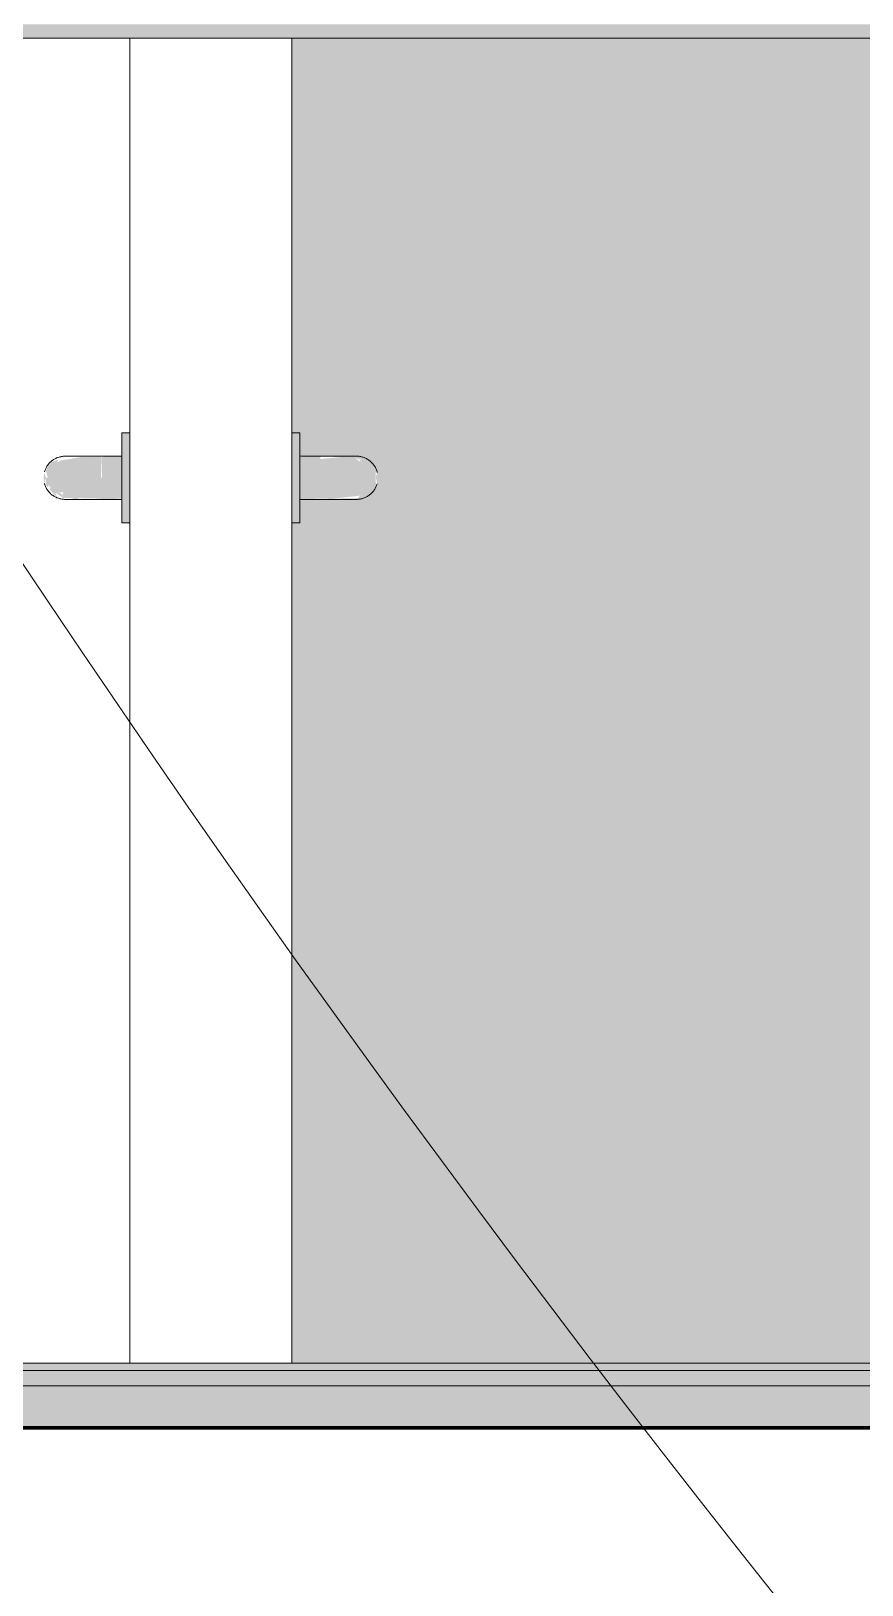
# Model space of a CAD drawing. Header units: inches. Extents: x 20478 to 36684, y -248 to 750.
# Drawn here: x 27530.8 to 27559.7, y -5.5 to 48.5 of the extents above; entities that cross this region are included whole.
import ezdxf

# ---------------------------------------------------------------- set-up
doc = ezdxf.new("R2010")
doc.units = ezdxf.units.IN
doc.header["$MEASUREMENT"] = 0
for name, color, linetype, lineweight in [('A-GLAZ-CWMG', 51, 'Continuous', 9), ('C-TOPO', 7, 'Continuous', 9), ('G-ANNO-TEXT', 231, 'Continuous', 9), ('I-WALL', 2, 'Continuous', 13), ('Q-SPCQ', 91, 'Continuous', 9), ('S-BEAM', 12, 'Continuous', 9)]:
    doc.layers.add(name, color=color, linetype=linetype, lineweight=lineweight)

# ---------------------------------------------------------------- blocks, each defined once
blk = doc.blocks.new('817_Grab_Bars - 8170-001240-25748-Elevation - South')
at = {"layer": 'Q-SPCQ'}
for points in [[(25349.421, 31.438), (25349.703, 31.438), (25349.703, 34.563), (25349.421, 34.563), (25349.421, 31.542)], [(25349.421, 33), (25349.421, 33.75), (25348.703, 33.724), (25348.737, 33)], [(25348.703, 32.25), (25349.421, 32.276), (25349.421, 33), (25348.703, 33), (25348.703, 32.276)]]:
    blk.add_hatch(color=9, dxfattribs=at).paths.add_polyline_path(points, flags=0)
h = blk.add_hatch(color=9, dxfattribs=at)
h.paths.add_polyline_path([(25348.703, 33), (25348.703, 33.724), (25347.98, 33.716), (25347.299, 33.601), (25347.149, 33.52), (25347.232, 33.644), (25346.999, 33.553), (25346.857, 33.416), (25346.782, 33.225), (25346.855, 33), (25348.476, 33)], flags=0)
h.paths.add_polyline_path([(25346.703, 33), (25346.779, 33), (25346.728, 33.194)], flags=0)
h = blk.add_hatch(color=9, dxfattribs=at)
h.paths.add_polyline_path([(25346.775, 33), (25346.703, 33), (25346.728, 32.806), (25346.772, 32.986)], flags=0)
h.paths.add_polyline_path([(25346.878, 32.604), (25346.861, 32.767), (25346.956, 32.642)], flags=0)
h.paths.add_polyline_path([(25347.806, 32.254), (25347.964, 32.293), (25348.703, 32.276), (25348.703, 33), (25346.775, 33), (25346.772, 32.764), (25347.098, 32.38), (25347.153, 32.378), (25347.098, 32.491), (25347.397, 32.293), (25347.623, 32.303)], flags=0)
h.paths.add_polyline_path([(25347.369, 32.413), (25347.228, 32.502), (25347.387, 32.491)], flags=0)
at = {"layer": 'Q-SPCQ', "color": 250}
for p, q in [((25349.703, 34.563), (25349.421, 34.563)), ((25349.421, 31.438), (25349.421, 34.563)), ((25349.421, 33.75), (25348.703, 33.75)), ((25348.703, 32.25), (25349.421, 32.25)), ((25349.421, 31.438), (25349.703, 31.438))]:
    blk.add_line(p, q, dxfattribs=at)
at = {"layer": 'Q-SPCQ', "color": 250, "flags": 128}
for points in [[(25346.732, 33.207), (25346.741, 33.236), (25346.751, 33.264), (25346.762, 33.292), (25346.774, 33.319), (25346.787, 33.346), (25346.802, 33.373), (25346.817, 33.398), (25346.834, 33.423), (25346.851, 33.448), (25346.87, 33.472), (25346.889, 33.495), (25346.909, 33.517), (25346.93, 33.538), (25346.952, 33.558), (25346.975, 33.578), (25346.998, 33.597), (25347.023, 33.614), (25347.047, 33.631), (25347.073, 33.647), (25347.099, 33.661), (25347.126, 33.675), (25347.153, 33.688), (25347.181, 33.699), (25347.209, 33.709), (25347.238, 33.719), (25347.267, 33.727), (25347.296, 33.733), (25347.325, 33.739), (25347.355, 33.744), (25347.385, 33.747), (25347.415, 33.749), (25347.445, 33.75), (25347.453, 33.75)], [(25347.453, 33.75), (25347.454, 33.75), (25347.457, 33.75), (25347.462, 33.75), (25347.469, 33.75), (25347.478, 33.75), (25347.489, 33.75), (25347.501, 33.75), (25347.516, 33.75), (25347.533, 33.75), (25347.551, 33.75), (25347.572, 33.75), (25347.594, 33.75), (25347.618, 33.75), (25347.644, 33.75), (25347.671, 33.75), (25347.7, 33.75), (25347.731, 33.75), (25347.763, 33.75), (25347.797, 33.75), (25347.832, 33.75), (25347.868, 33.75), (25347.906, 33.75), (25347.945, 33.75), (25347.986, 33.75), (25348.027, 33.75), (25348.07, 33.75), (25348.114, 33.75), (25348.158, 33.75), (25348.204, 33.75), (25348.25, 33.75), (25348.297, 33.75), (25348.344, 33.75), (25348.393, 33.75), (25348.441, 33.75), (25348.49, 33.75), (25348.54, 33.75), (25348.589, 33.75), (25348.639, 33.75), (25348.689, 33.75), (25348.703, 33.75)], [(25348.703, 33.75), (25348.653, 33.75), (25348.603, 33.75), (25348.553, 33.75), (25348.504, 33.75), (25348.454, 33.75), (25348.406, 33.75), (25348.357, 33.75), (25348.31, 33.75), (25348.262, 33.75), (25348.216, 33.75), (25348.17, 33.75), (25348.126, 33.75), (25348.082, 33.75), (25348.039, 33.75), (25347.997, 33.75), (25347.956, 33.75), (25347.917, 33.75), (25347.878, 33.75), (25347.842, 33.75), (25347.806, 33.75), (25347.772, 33.75), (25347.739, 33.75), (25347.708, 33.75), (25347.679, 33.75), (25347.651, 33.75), (25347.625, 33.75), (25347.6, 33.75), (25347.578, 33.75), (25347.557, 33.75), (25347.538, 33.75), (25347.52, 33.75), (25347.505, 33.75), (25347.492, 33.75), (25347.48, 33.75), (25347.471, 33.75), (25347.463, 33.75), (25347.458, 33.75), (25347.454, 33.75), (25347.453, 33.75)], [(25347.453, 32.25), (25347.423, 32.251), (25347.393, 32.252), (25347.363, 32.255), (25347.333, 32.26), (25347.304, 32.265), (25347.274, 32.271), (25347.245, 32.279), (25347.217, 32.288), (25347.189, 32.298), (25347.161, 32.309), (25347.133, 32.321), (25347.106, 32.335), (25347.08, 32.349), (25347.054, 32.365), (25347.029, 32.381), (25347.005, 32.398), (25346.981, 32.417), (25346.958, 32.436), (25346.936, 32.456), (25346.915, 32.477), (25346.894, 32.499), (25346.875, 32.522), (25346.856, 32.546), (25346.838, 32.57), (25346.822, 32.595), (25346.806, 32.62), (25346.791, 32.647), (25346.778, 32.673), (25346.765, 32.7), (25346.754, 32.728), (25346.743, 32.756), (25346.734, 32.785), (25346.726, 32.814)], [(25348.703, 32.25), (25348.653, 32.25), (25348.603, 32.25), (25348.553, 32.25), (25348.504, 32.25), (25348.454, 32.25), (25348.406, 32.25), (25348.357, 32.25), (25348.31, 32.25), (25348.262, 32.25), (25348.216, 32.25), (25348.17, 32.25), (25348.126, 32.25), (25348.082, 32.25), (25348.039, 32.25), (25347.997, 32.25), (25347.956, 32.25), (25347.917, 32.25), (25347.878, 32.25), (25347.842, 32.25), (25347.806, 32.25), (25347.772, 32.25), (25347.739, 32.25), (25347.708, 32.25), (25347.679, 32.25), (25347.651, 32.25), (25347.625, 32.25), (25347.6, 32.25), (25347.578, 32.25), (25347.557, 32.25), (25347.538, 32.25), (25347.52, 32.25), (25347.505, 32.25), (25347.492, 32.25), (25347.48, 32.25), (25347.471, 32.25), (25347.463, 32.25), (25347.458, 32.25), (25347.454, 32.25), (25347.453, 32.25)], [(25347.453, 32.25), (25347.454, 32.25), (25347.457, 32.25), (25347.462, 32.25), (25347.469, 32.25), (25347.478, 32.25), (25347.489, 32.25), (25347.501, 32.25), (25347.516, 32.25), (25347.533, 32.25), (25347.551, 32.25), (25347.572, 32.25), (25347.594, 32.25), (25347.618, 32.25), (25347.644, 32.25), (25347.671, 32.25), (25347.7, 32.25), (25347.731, 32.25), (25347.763, 32.25), (25347.797, 32.25), (25347.832, 32.25), (25347.868, 32.25), (25347.906, 32.25), (25347.945, 32.25), (25347.986, 32.25), (25348.027, 32.25), (25348.07, 32.25), (25348.114, 32.25), (25348.158, 32.25), (25348.204, 32.25), (25348.25, 32.25), (25348.297, 32.25), (25348.344, 32.25), (25348.393, 32.25), (25348.441, 32.25), (25348.49, 32.25), (25348.54, 32.25), (25348.589, 32.25), (25348.639, 32.25), (25348.689, 32.25), (25348.703, 32.25)]]:
    blk.add_lwpolyline(points, dxfattribs=at)
blk = doc.blocks.new('817_Grab_Bars - 8170-001240-V55-Elevation - South')
at = {"layer": 'Q-SPCQ'}
for points in [[(25355.609, 31.437), (25355.609, 34.562), (25355.328, 34.562), (25355.328, 31.437)], [(25355.609, 33), (25356.328, 33), (25356.328, 33.75), (25355.609, 33.724), (25355.609, 33.194)], [(25355.609, 32.25), (25356.328, 32.276), (25356.328, 33), (25355.609, 33), (25355.609, 32.276)]]:
    blk.add_hatch(color=9, dxfattribs=at).paths.add_polyline_path(points, flags=0)
h = blk.add_hatch(color=9, dxfattribs=at)
h.paths.add_polyline_path([(25358.252, 33), (25358.328, 33), (25358.302, 33.194)], flags=0)
h.paths.add_polyline_path([(25356.71, 33), (25358.252, 33), (25358.242, 33.22), (25357.965, 33.52), (25358.041, 33.563), (25357.866, 33.665), (25357.767, 33.635), (25357.618, 33.721), (25357.501, 33.689), (25357.243, 33.742), (25356.328, 33.65), (25356.328, 33)], flags=0)
h.paths.add_polyline_path([(25357.775, 33.516), (25357.519, 33.686), (25357.767, 33.635)], flags=0)
h = blk.add_hatch(color=9, dxfattribs=at)
h.paths.add_polyline_path([(25358.255, 33), (25358.302, 32.806), (25358.328, 33), (25358.258, 33)], flags=0)
h.paths.add_polyline_path([(25356.668, 32.266), (25357.818, 32.39), (25357.867, 32.355), (25357.933, 32.38), (25358.102, 32.531), (25358.258, 32.764), (25358.242, 33), (25356.328, 33), (25356.328, 32.276)], flags=0)
at = {"layer": 'Q-SPCQ', "color": 250}
for p, q in [((25355.609, 34.562), (25355.328, 34.562)), ((25355.609, 34.562), (25355.609, 31.437)), ((25356.328, 33.75), (25355.609, 33.75)), ((25355.609, 32.25), (25356.328, 32.25)), ((25355.328, 31.437), (25355.609, 31.437))]:
    blk.add_line(p, q, dxfattribs=at)
at = {"layer": 'Q-SPCQ', "color": 250, "flags": 128}
for points in [[(25357.578, 33.75), (25357.577, 33.75), (25357.574, 33.75), (25357.569, 33.75), (25357.562, 33.75), (25357.553, 33.75), (25357.542, 33.75), (25357.529, 33.75), (25357.514, 33.75), (25357.498, 33.75), (25357.479, 33.75), (25357.459, 33.75), (25357.436, 33.75), (25357.412, 33.75), (25357.387, 33.75), (25357.359, 33.75), (25357.33, 33.75), (25357.3, 33.75), (25357.267, 33.75), (25357.234, 33.75), (25357.199, 33.75), (25357.162, 33.75), (25357.124, 33.75), (25357.085, 33.75), (25357.045, 33.75), (25357.003, 33.75), (25356.961, 33.75), (25356.917, 33.75), (25356.872, 33.75), (25356.827, 33.75), (25356.781, 33.75), (25356.734, 33.75), (25356.686, 33.75), (25356.638, 33.75), (25356.589, 33.75), (25356.54, 33.75), (25356.491, 33.75), (25356.441, 33.75), (25356.391, 33.75), (25356.341, 33.75), (25356.328, 33.75)], [(25356.328, 33.75), (25356.378, 33.75), (25356.428, 33.75), (25356.477, 33.75), (25356.527, 33.75), (25356.576, 33.75), (25356.625, 33.75), (25356.673, 33.75), (25356.721, 33.75), (25356.768, 33.75), (25356.814, 33.75), (25356.86, 33.75), (25356.905, 33.75), (25356.949, 33.75), (25356.992, 33.75), (25357.034, 33.75), (25357.074, 33.75), (25357.114, 33.75), (25357.152, 33.75), (25357.189, 33.75), (25357.224, 33.75), (25357.259, 33.75), (25357.291, 33.75), (25357.322, 33.75), (25357.352, 33.75), (25357.38, 33.75), (25357.406, 33.75), (25357.43, 33.75), (25357.453, 33.75), (25357.474, 33.75), (25357.493, 33.75), (25357.51, 33.75), (25357.525, 33.75), (25357.539, 33.75), (25357.55, 33.75), (25357.56, 33.75), (25357.567, 33.75), (25357.573, 33.75), (25357.576, 33.75), (25357.578, 33.75)], [(25357.578, 33.75), (25357.608, 33.749), (25357.638, 33.748), (25357.668, 33.745), (25357.697, 33.74), (25357.727, 33.735), (25357.756, 33.729), (25357.785, 33.721), (25357.814, 33.712), (25357.842, 33.702), (25357.87, 33.691), (25357.897, 33.679), (25357.924, 33.665), (25357.95, 33.651), (25357.976, 33.635), (25358.001, 33.619), (25358.026, 33.602), (25358.049, 33.583), (25358.072, 33.564), (25358.094, 33.544), (25358.116, 33.523), (25358.136, 33.501), (25358.156, 33.478), (25358.174, 33.454), (25358.192, 33.43), (25358.209, 33.405), (25358.225, 33.38), (25358.239, 33.353), (25358.253, 33.327), (25358.265, 33.3), (25358.277, 33.272), (25358.287, 33.244), (25358.296, 33.215), (25358.304, 33.186)], [(25358.299, 32.793), (25358.29, 32.764), (25358.28, 32.736), (25358.269, 32.708), (25358.256, 32.681), (25358.243, 32.654), (25358.229, 32.627), (25358.213, 32.602), (25358.197, 32.577), (25358.179, 32.552), (25358.161, 32.528), (25358.142, 32.505), (25358.121, 32.483), (25358.1, 32.462), (25358.078, 32.442), (25358.056, 32.422), (25358.032, 32.403), (25358.008, 32.386), (25357.983, 32.369), (25357.957, 32.353), (25357.931, 32.339), (25357.904, 32.325), (25357.877, 32.312), (25357.849, 32.301), (25357.821, 32.291), (25357.793, 32.281), (25357.764, 32.273), (25357.735, 32.267), (25357.705, 32.261), (25357.676, 32.256), (25357.646, 32.253), (25357.616, 32.251), (25357.586, 32.25), (25357.578, 32.25)], [(25356.328, 32.25), (25356.378, 32.25), (25356.428, 32.25), (25356.477, 32.25), (25356.527, 32.25), (25356.576, 32.25), (25356.625, 32.25), (25356.673, 32.25), (25356.721, 32.25), (25356.768, 32.25), (25356.814, 32.25), (25356.86, 32.25), (25356.905, 32.25), (25356.949, 32.25), (25356.992, 32.25), (25357.034, 32.25), (25357.074, 32.25), (25357.114, 32.25), (25357.152, 32.25), (25357.189, 32.25), (25357.224, 32.25), (25357.259, 32.25), (25357.291, 32.25), (25357.322, 32.25), (25357.352, 32.25), (25357.38, 32.25), (25357.406, 32.25), (25357.43, 32.25), (25357.453, 32.25), (25357.474, 32.25), (25357.493, 32.25), (25357.51, 32.25), (25357.525, 32.25), (25357.539, 32.25), (25357.55, 32.25), (25357.56, 32.25), (25357.567, 32.25), (25357.573, 32.25), (25357.576, 32.25), (25357.578, 32.25)], [(25357.578, 32.25), (25357.577, 32.25), (25357.574, 32.25), (25357.569, 32.25), (25357.562, 32.25), (25357.553, 32.25), (25357.542, 32.25), (25357.529, 32.25), (25357.514, 32.25), (25357.498, 32.25), (25357.479, 32.25), (25357.459, 32.25), (25357.436, 32.25), (25357.412, 32.25), (25357.387, 32.25), (25357.359, 32.25), (25357.33, 32.25), (25357.3, 32.25), (25357.267, 32.25), (25357.234, 32.25), (25357.199, 32.25), (25357.162, 32.25), (25357.124, 32.25), (25357.085, 32.25), (25357.045, 32.25), (25357.003, 32.25), (25356.961, 32.25), (25356.917, 32.25), (25356.872, 32.25), (25356.827, 32.25), (25356.781, 32.25), (25356.734, 32.25), (25356.686, 32.25), (25356.638, 32.25), (25356.589, 32.25), (25356.54, 32.25), (25356.491, 32.25), (25356.441, 32.25), (25356.391, 32.25), (25356.341, 32.25), (25356.328, 32.25)]]:
    blk.add_lwpolyline(points, dxfattribs=at)
blk = doc.blocks.new('Locker Rooms and Restrooms_rvt-2-Elevation - South')
at = {"layer": 'I-WALL'}
h = blk.add_hatch(color=253, dxfattribs=at)
h.paths.add_polyline_path([(25640.378, 32.604), (25640.456, 32.642), (25640.363, 32.755), (25640.376, 32.625)], flags=0)
h.paths.add_polyline_path([(25642.809, 47.616), (25642.862, 47.231), (25642.809, 46.872), (25642.768, 47.344), (25642.809, 47.573)], flags=0)
h.paths.add_polyline_path([(25606.703, 2.244), (25643.203, 2.244), (25643.203, 31.438), (25642.921, 31.438), (25642.921, 32.25), (25640.869, 32.308), (25640.666, 32.35), (25640.598, 32.38), (25640.429, 32.531), (25640.273, 32.806), (25640.228, 32.806), (25640.234, 33.173), (25640.282, 33), (25640.355, 33), (25640.282, 33.225), (25640.427, 33.483), (25640.622, 33.601), (25640.703, 33.601), (25640.732, 33.565), (25641.117, 33.721), (25641.205, 33.686), (25641.885, 33.735), (25642.921, 33.75), (25642.921, 34.563), (25643.203, 34.563), (25643.203, 44.553), (25643.02, 44.553), (25642.973, 45.206), (25642.934, 45.575), (25642.862, 48.215), (25642.809, 48.268), (25642.657, 48.215), (25642.618, 48.268), (25642.577, 48.215), (25642.537, 47.472), (25642.505, 47.786), (25642.488, 46.93), (25642.388, 46.983), (25642.388, 48.268), (25642.271, 48.209), (25642.271, 47.004), (25641.492, 47.004), (25640.666, 47.255), (25640.263, 47.478), (25640.263, 48.268), (25606.703, 48.268), (25606.703, 34.563), (25606.984, 34.563), (25606.984, 33.75), (25608.749, 33.716), (25609.399, 33.553), (25609.342, 33.516), (25609.444, 33.368), (25609.619, 33.184), (25609.674, 33.184), (25609.686, 33.124), (25609.677, 32.806), (25609.633, 32.764), (25609.308, 32.38), (25609.27, 32.413), (25609.219, 32.413), (25609.092, 32.378), (25609.033, 32.339), (25609.008, 32.293), (25608.18, 32.275), (25606.984, 32.219), (25606.984, 31.438), (25606.703, 31.438), (25606.703, 17.884)], flags=0)
h.paths.add_polyline_path([(25648.828, 2.244), (25654.453, 2.244), (25654.453, 48.268), (25651.768, 48.268), (25651.768, 47.437), (25650.873, 47.09), (25650.244, 46.983), (25649.759, 47.004), (25649.759, 48.268), (25649.643, 48.214), (25649.643, 46.939), (25649.542, 46.93), (25649.493, 48), (25649.453, 48), (25649.412, 48), (25649.374, 48.017), (25649.374, 48.268), (25649.222, 48.214), (25649.168, 48.268), (25649.125, 48.214), (25649.107, 47.265), (25649.01, 44.553), (25648.828, 44.553), (25648.828, 34.563), (25649.109, 34.563), (25649.109, 33.75), (25650.845, 33.721), (25651.522, 33.552), (25651.467, 33.516), (25651.553, 33.378), (25651.743, 33.194), (25651.794, 33.164), (25651.811, 33.124), (25651.802, 32.806), (25651.758, 32.764), (25651.433, 32.38), (25651.395, 32.413), (25651.344, 32.413), (25651.217, 32.378), (25651.158, 32.339), (25651.133, 32.293), (25650.305, 32.275), (25649.109, 32.219), (25649.109, 31.438), (25648.828, 31.438), (25648.828, 9.839)], flags=0)
h.paths.add_polyline_path([(25640.869, 32.413), (25640.846, 32.494), (25640.779, 32.47)], flags=0)
h.paths.add_polyline_path([(25651.275, 33.516), (25651.242, 33.64), (25651.177, 33.595), (25651.27, 33.52)], flags=0)
h.paths.add_polyline_path([(25609.15, 33.516), (25609.142, 33.635), (25609.052, 33.595), (25609.145, 33.52)], flags=0)
h.paths.add_polyline_path([(25652.786, 44.875), (25652.738, 44.933), (25652.88, 44.928)], flags=0)
h.paths.add_polyline_path([(25639.244, 44.875), (25639.15, 44.946), (25639.292, 44.892)], flags=0)
h.paths.add_polyline_path([(25639.254, 44.981), (25638.975, 45.055), (25638.965, 45.569), (25638.984, 45.727), (25639.218, 46.909), (25639.311, 46.909), (25639.22, 47.091), (25639.192, 47.255), (25639.156, 47.38), (25639.766, 47.327), (25639.649, 47.022), (25639.628, 46.873), (25639.635, 45.419), (25639.524, 45.007), (25639.292, 44.991)], flags=0)
h.paths.add_polyline_path([(25652.777, 44.981), (25652.486, 45.018), (25652.387, 45.569), (25652.383, 45.713), (25652.403, 46.873), (25652.487, 46.9), (25652.374, 47.081), (25652.299, 47.255), (25652.264, 47.327), (25652.874, 47.38), (25652.81, 47.091), (25652.88, 46.582), (25653.075, 45.419), (25653.046, 45.054), (25652.859, 45.018)], flags=0)
h.paths.add_polyline_path([(25639.468, 47.432), (25639.173, 47.57), (25639.22, 47.661), (25639.352, 47.661), (25639.386, 48), (25639.432, 48.093), (25639.733, 48.158), (25639.881, 48.19), (25640.172, 48.134), (25640.172, 47.81), (25639.881, 47.81), (25639.753, 47.615), (25639.753, 47.456), (25639.564, 47.451)], flags=0)
h.paths.add_polyline_path([(25652.562, 47.432), (25652.249, 47.519), (25652.278, 47.615), (25652.35, 47.626), (25652.149, 47.81), (25651.859, 47.866), (25651.859, 48.19), (25652.494, 48.134), (25652.608, 48.074), (25652.687, 47.784), (25652.723, 47.654), (25652.811, 47.661), (25652.889, 47.509), (25652.611, 47.451)], flags=0)
h.paths.add_polyline_path([(25642.657, 47.628), (25642.618, 47.669), (25642.657, 47.632)], flags=0)
h.paths.add_polyline_path([(25642.483, 51.305), (25643.02, 51.305), (25643.02, 51.447), (25643.203, 51.447), (25643.203, 70.835), (25643.066, 70.858), (25643.066, 73.142), (25643.203, 73.165), (25643.203, 96), (25606.703, 95.999), (25606.703, 51.305), (25638.163, 51.305)], flags=0)
h.paths.add_polyline_path([(25654.453, 51.305), (25654.406, 65.93), (25653.679, 65.293), (25653.558, 65.218), (25653.425, 65.407), (25654.453, 66.474), (25654.442, 66.591), (25653.385, 65.534), (25653.435, 66.231), (25653.558, 66.499), (25654.453, 67.442), (25654.414, 67.442), (25654.009, 67.119), (25653.868, 66.999), (25653.751, 66.957), (25653.58, 66.874), (25653.515, 66.81), (25653.531, 67.576), (25653.191, 68.349), (25652.877, 68.911), (25652.91, 69.021), (25652.833, 69.068), (25653.633, 69.818), (25653.661, 69.695), (25654.05, 70.084), (25654.453, 69.819), (25654.453, 96), (25648.828, 95.999), (25648.828, 73.165), (25648.965, 73.142), (25648.965, 70.858), (25648.828, 70.835), (25648.828, 51.447), (25649.01, 51.447), (25649.01, 51.305), (25651.123, 51.305)], flags=0)
h.paths.add_polyline_path([(25638.453, 65.191), (25637.64, 65.926), (25636.612, 66.827), (25635.855, 67.609), (25635.831, 67.668), (25635.465, 68.021), (25634.322, 69.369), (25634.511, 69.502), (25635.612, 68.409), (25635.648, 68.455), (25636.374, 67.643), (25636.53, 67.482), (25638.605, 65.407), (25638.473, 65.218)], flags=0)
h.paths.add_polyline_path([(25638.645, 65.534), (25634.638, 69.542), (25635.334, 69.492), (25635.602, 69.369), (25638.559, 66.359), (25638.645, 66.058), (25638.645, 65.611)], flags=0)
h.paths.add_polyline_path([(25638.798, 69.401), (25638.844, 69.467), (25638.921, 69.294), (25638.771, 69.294), (25638.795, 69.387)], flags=0)
h.paths.add_polyline_path([(25638.515, 66.81), (25638.386, 66.939), (25638.293, 66.883), (25638.181, 66.922), (25638.163, 66.895), (25636.003, 69.126), (25636.201, 69.035), (25636.201, 69.113), (25636.051, 69.189), (25635.978, 69.347), (25635.978, 69.409), (25636.679, 69.396), (25637.453, 69.736), (25638.014, 70.051), (25638.114, 69.999), (25638.172, 70.094), (25638.798, 69.401), (25638.71, 69.355), (25639.188, 68.877), (25638.648, 67.955), (25638.489, 67.424), (25638.499, 67.185)], flags=0)
h.paths.add_polyline_path([(25634.898, 68.723), (25634.881, 68.763), (25634.888, 68.729)], flags=0)
h.paths.add_polyline_path([(25638.921, 69.143), (25638.944, 69.294), (25639.033, 69.181)], flags=0)
h.paths.add_polyline_path([(25651.084, 71.278), (25651.092, 71.361), (25651.079, 71.287)], flags=0)
h.paths.add_polyline_path([(25652.8, 69.486), (25652.561, 69.659), (25652.163, 70.109), (25652.17, 70.191), (25650.872, 71.419), (25650.691, 71.523), (25650.179, 71.6), (25649.238, 71.654), (25649.238, 72.4), (25650.306, 72.346), (25650.306, 72.283), (25650.513, 72.359), (25651.033, 72.255), (25651.518, 71.914), (25651.611, 71.806), (25651.687, 71.806), (25652.793, 70.738), (25652.87, 70.764), (25653.441, 70.127), (25653.293, 70.003), (25653.359, 69.969), (25652.966, 69.667), (25652.934, 69.646), (25652.83, 69.522)], flags=0)
h.paths.add_polyline_path([(25639.23, 69.486), (25639.106, 69.634), (25639.072, 69.569), (25638.771, 69.961), (25638.697, 70.037), (25638.606, 70.159), (25638.771, 70.374), (25639.212, 70.764), (25639.295, 70.757), (25640.419, 71.806), (25640.478, 71.806), (25640.591, 71.984), (25641.142, 72.284), (25641.624, 72.335), (25641.725, 72.346), (25641.725, 72.4), (25642.793, 72.346), (25642.793, 71.6), (25641.666, 71.588), (25641.304, 71.516), (25640.806, 71.136), (25639.841, 70.134), (25639.867, 70.057), (25639.262, 69.502)], flags=0)
h.paths.add_polyline_path([(25639.009, 69.497), (25638.791, 69.634), (25638.962, 69.541)], flags=0)
h.paths.add_polyline_path([(25653.149, 69.544), (25653.302, 69.733), (25653.26, 69.655), (25653.15, 69.544)], flags=0)
h.paths.add_polyline_path([(25653.54, 69.574), (25653.633, 69.667), (25653.529, 69.667), (25653.536, 69.607)], flags=0)
h.paths.add_polyline_path([(25653.784, 69.818), (25653.664, 69.865), (25653.746, 69.929), (25653.776, 69.841)], flags=0)
h.paths.add_polyline_path([(25641.725, 71.6), (25641.712, 71.657), (25641.694, 71.612)], flags=0)
at = {"layer": 'I-WALL', "color": 130}
for p, q in [((25601.078, 2.244), (25601.078, 48.268)), ((25606.703, 48.268), (25606.703, 2.244))]:
    blk.add_line(p, q, dxfattribs=at)
at = {"color": 250, "lineweight": 9}
for name in ['817_Grab_Bars - 8170-001240-25748-Elevation - South', '817_Grab_Bars - 8170-001240-V55-Elevation - South']:
    blk.add_blockref(name, (251.375, 0), dxfattribs=at)
blk = doc.blocks.new('Rectangular Mullion - Profile_Polycarbonate_Lower-1150074-Elevation - South')
at = {"layer": 'A-GLAZ-CWMG'}
for points in [[(25669.331, 1.994), (25669.331, 2.244), (25320.575, 2.244), (25320.575, 1.994), (25638.163, 1.994)], [(25669.331, 0), (25669.331, 1.456), (25320.575, 1.456), (25320.575, 0), (25638.163, 0)]]:
    blk.add_hatch(color=256, dxfattribs=at).paths.add_polyline_path(points, flags=0)
h = blk.add_hatch(color=256, dxfattribs=at)
h.paths.add_polyline_path([(25320.575, 1.456), (25501.078, 1.456), (25501.078, 1.994), (25320.575, 1.994)], flags=0)
h.paths.add_polyline_path([(25669.331, 1.456), (25669.331, 1.994), (25522.453, 1.994), (25522.453, 1.456), (25638.163, 1.456)], flags=0)
h.paths.add_polyline_path([(25517.89, 1.456), (25517.89, 1.994), (25505.64, 1.994), (25505.64, 1.456)], flags=0)
for p, q in [((25320.575, 2.244), (25669.331, 2.244)), ((25320.575, 1.994), (25669.331, 1.994)), ((25320.575, 1.456), (25669.331, 1.456))]:
    blk.add_line(p, q, dxfattribs=at)
blk = doc.blocks.new('Girt_C - 8_D-1076207-Elevation - South')
at = {"layer": 'S-BEAM'}
h = blk.add_hatch(color=256, dxfattribs=at)
h.paths.add_polyline_path([(25501.078, 48.268), (25501.078, 48.75), (25320.575, 48.75), (25320.575, 48.268), (25499.93, 48.268)], flags=0)
h.paths.add_polyline_path([(25085.23, 48.268), (25110.265, 48.268), (25110.265, 48.75), (25076.078, 48.75), (25076.078, 48.268)], flags=0)
h.paths.add_polyline_path([(25836.265, 48.268), (25836.265, 48.75), (25836.109, 48.75), (25836.109, 48.268)], flags=0)
h.paths.add_polyline_path([(25834.109, 48.268), (25834.109, 48.75), (25799.921, 48.75), (25799.921, 48.268), (25810.955, 48.268)], flags=0)
h.paths.add_polyline_path([(25112.265, 48.268), (25112.515, 48.268), (25112.515, 48.75), (25112.265, 48.75)], flags=0)
h.paths.add_polyline_path([(25669.331, 48.268), (25669.331, 48.75), (25522.453, 48.75), (25522.453, 48.268), (25655.442, 48.268)], flags=0)
h.paths.add_polyline_path([(25517.89, 48.268), (25517.89, 48.75), (25505.64, 48.75), (25505.64, 48.268), (25517.209, 48.268)], flags=0)
blk.add_line((25522.453, 48.268), (25669.331, 48.268), dxfattribs=at)

msp = doc.modelspace()

# ---------------------------------------------------------------- linework, layer by layer
at = {"layer": 'C-TOPO', "lineweight": 70}
msp.add_line((28297.05822, 0), (25597.49671, 0), dxfattribs=at)
at = {"layer": 'C-TOPO'}
msp.add_line((28297.05822, 0), (25597.49673, 0), dxfattribs=at)
at = {"layer": 'G-ANNO-TEXT', "color": 145}
for centre, radius, start in [((27963.3916, 425.57425), 627.26601, 197.19941499), ((27963.3916, 318.49114), 520.1829, 209.7795484)]:
    msp.add_arc(centre, radius, start, 270, dxfattribs=at)

# ---------------------------------------------------------------- block references
at = {"color": 250, "lineweight": 5}
msp.add_blockref('Locker Rooms and Restrooms_rvt-2-Elevation - South', (1933.17007, 0), dxfattribs=at)
at = {"layer": 'A-GLAZ-CWMG'}
msp.add_blockref('Rectangular Mullion - Profile_Polycarbonate_Lower-1150074-Elevation - South', (1933.17007, 0), dxfattribs=at)
at = {"layer": 'S-BEAM'}
msp.add_blockref('Girt_C - 8_D-1076207-Elevation - South', (1933.17007, 0), dxfattribs=at)

doc.saveas('drawing.dxf')
